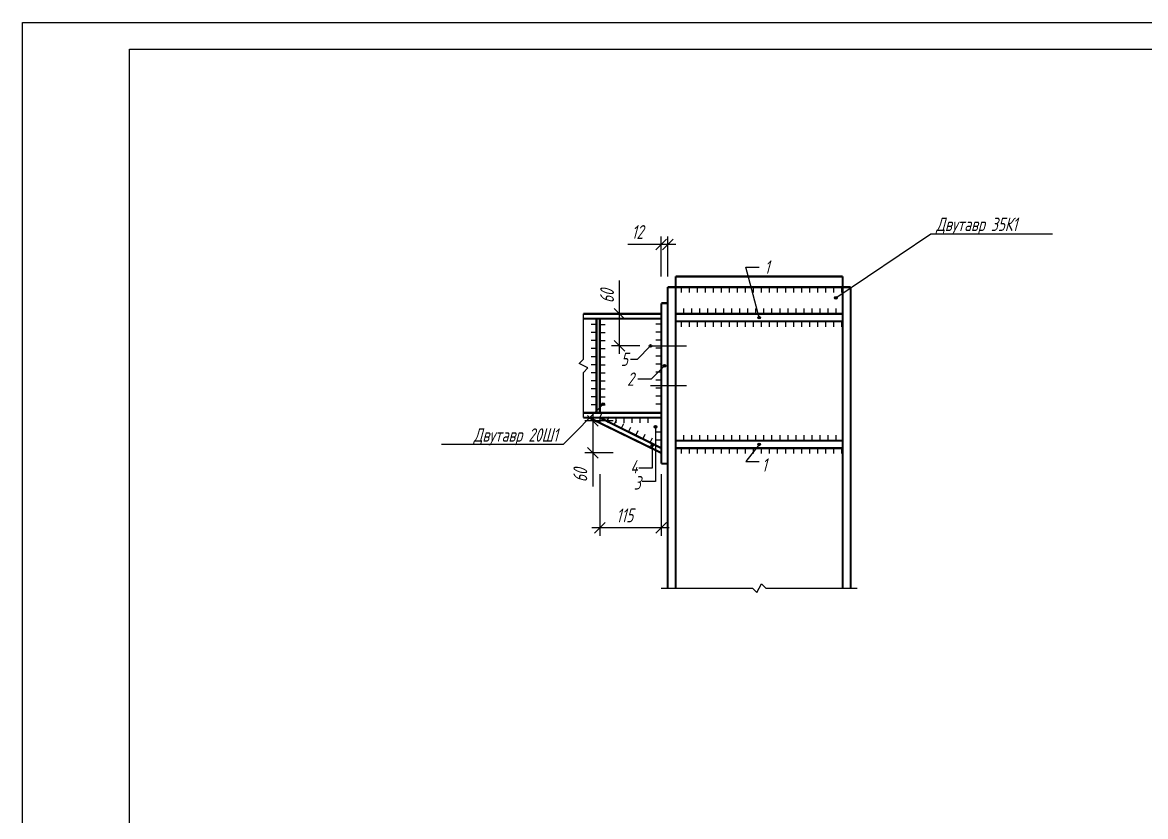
# Model space of a CAD drawing. Extents: x 0 to 420, y 0 to 297.
# Drawn here: x 0 to 210, y 148.5 to 297 of the extents above; entities that cross this region are included whole.
import ezdxf
from ezdxf.enums import TextEntityAlignment as Align

# ---------------------------------------------------------------- set-up
doc = ezdxf.new("R2010")
doc.units = 0
doc.header["$MEASUREMENT"] = 0
doc.layers.get('DEFPOINTS').update_dxf_attribs({"linetype": 'CONTINUOUS'})
for name, color, linetype in [('ВЫНОСКИ', 7, 'CONTINUOUS'), ('РАЗМЕРЫ', 7, 'CONTINUOUS'), ('УЗЕЛ', 7, 'CONTINUOUS'), ('ШТАМП_РАМКА', 7, 'CONTINUOUS')]:
    doc.layers.add(name, color=color, linetype=linetype)
doc.styles.add('SCADOFFICE', font='RomanS', dxfattribs={"width": 0.7, "oblique": 15, "height": 2.5})
doc.dimstyles.new('SCADOFFICE_DIM', dxfattribs={"dimtxt": 2.5, "dimasz": 2, "dimexe": 1.5, "dimexo": 2, "dimgap": 1, "dimtad": 1, "dimdec": 4, "dimlfac": 10, "dimdsep": 46, "dimtxsty": 'SCADOFFICE', "dimblk": 'OBLIQUE', "dimsah": 1, "dimcen": 2.5, "dimdle": 1.5, "dimclrd": 256, "dimclre": 256, "dimclrt": 256, "dimadec": 0, "dimazin": 0, "dimtfac": 1, "dimtdec": 4, "dimtmove": 2, "dimatfit": 3, "dimldrblk": 'OBLIQUE', "dimfxl": 1, "dimtolj": 1, "dimarcsym": 0})

# ---------------------------------------------------------------- blocks, each defined once
blk = doc.blocks.new('*U24')
at = {"layer": 'ВЫНОСКИ'}
for points in [[(137.52, 241.7), (137.5, 241.85), (137.52, 241.9)], [(137.5, 241.75), (137.5, 241.8), (137.5, 241.85)], [(137.5, 241.75), (137.5, 241.85), (137.52, 241.7)], [(137.54, 241.66), (137.52, 241.9), (137.54, 241.94)], [(137.52, 241.7), (137.52, 241.9), (137.54, 241.66)], [(137.57, 241.62), (137.54, 241.94), (137.57, 241.98)], [(137.54, 241.66), (137.54, 241.94), (137.57, 241.62)], [(137.61, 241.59), (137.57, 241.98), (137.61, 242.01)], [(137.57, 241.62), (137.57, 241.98), (137.61, 241.59)], [(137.65, 241.57), (137.61, 242.01), (137.65, 242.03)], [(137.61, 241.59), (137.61, 242.01), (137.65, 241.57)], [(137.7, 241.55), (137.65, 242.03), (137.7, 242.05)], [(137.65, 241.57), (137.65, 242.03), (137.7, 241.55)], [(137.7, 241.55), (137.7, 242.05), (137.75, 241.55)], [(137.75, 241.55), (137.7, 242.05), (137.75, 242.05)]]:
    blk.add_solid(points, dxfattribs=at)
at = {"layer": 'ВЫНОСКИ', "extrusion": (0, 0, -1)}
for points in [[(-137.75, 241.55), (-137.75, 242.05), (-137.8, 241.55)], [(-137.8, 241.55), (-137.75, 242.05), (-137.8, 242.05)], [(-137.8, 241.55), (-137.8, 242.05), (-137.85, 241.57)], [(-137.85, 241.57), (-137.8, 242.05), (-137.85, 242.03)], [(-137.85, 241.57), (-137.85, 242.03), (-137.89, 241.59)], [(-137.89, 241.59), (-137.85, 242.03), (-137.89, 242.01)], [(-137.89, 241.59), (-137.89, 242.01), (-137.93, 241.62)], [(-137.93, 241.62), (-137.89, 242.01), (-137.93, 241.98)], [(-137.93, 241.62), (-137.93, 241.98), (-137.96, 241.66)], [(-137.96, 241.66), (-137.93, 241.98), (-137.96, 241.94)], [(-137.96, 241.66), (-137.96, 241.94), (-137.98, 241.7)], [(-137.98, 241.7), (-137.96, 241.94), (-137.98, 241.9)], [(-137.98, 241.7), (-137.98, 241.9), (-138, 241.75)], [(-138, 241.75), (-137.98, 241.9), (-138, 241.85)], [(-138, 241.75), (-138, 241.85), (-138, 241.8)]]:
    blk.add_solid(points, dxfattribs=at)
blk = doc.blocks.new('*U25')
at = {"layer": 'ВЫНОСКИ'}
for points in [[(137.52, 218), (137.5, 218.15), (137.52, 218.2)], [(137.5, 218.05), (137.5, 218.1), (137.5, 218.15)], [(137.5, 218.05), (137.5, 218.15), (137.52, 218)], [(137.54, 217.96), (137.52, 218.2), (137.54, 218.24)], [(137.52, 218), (137.52, 218.2), (137.54, 217.96)], [(137.57, 217.92), (137.54, 218.24), (137.57, 218.28)], [(137.54, 217.96), (137.54, 218.24), (137.57, 217.92)], [(137.61, 217.89), (137.57, 218.28), (137.61, 218.31)], [(137.57, 217.92), (137.57, 218.28), (137.61, 217.89)], [(137.65, 217.87), (137.61, 218.31), (137.65, 218.33)], [(137.61, 217.89), (137.61, 218.31), (137.65, 217.87)], [(137.7, 217.85), (137.65, 218.33), (137.7, 218.35)], [(137.65, 217.87), (137.65, 218.33), (137.7, 217.85)], [(137.7, 217.85), (137.7, 218.35), (137.75, 217.85)], [(137.75, 217.85), (137.7, 218.35), (137.75, 218.35)]]:
    blk.add_solid(points, dxfattribs=at)
at = {"layer": 'ВЫНОСКИ', "extrusion": (0, 0, -1)}
for points in [[(-137.75, 217.85), (-137.75, 218.35), (-137.8, 217.85)], [(-137.8, 217.85), (-137.75, 218.35), (-137.8, 218.35)], [(-137.8, 217.85), (-137.8, 218.35), (-137.85, 217.87)], [(-137.85, 217.87), (-137.8, 218.35), (-137.85, 218.33)], [(-137.85, 217.87), (-137.85, 218.33), (-137.89, 217.89)], [(-137.89, 217.89), (-137.85, 218.33), (-137.89, 218.31)], [(-137.89, 217.89), (-137.89, 218.31), (-137.93, 217.92)], [(-137.93, 217.92), (-137.89, 218.31), (-137.93, 218.28)], [(-137.93, 217.92), (-137.93, 218.28), (-137.96, 217.96)], [(-137.96, 217.96), (-137.93, 218.28), (-137.96, 218.24)], [(-137.96, 217.96), (-137.96, 218.24), (-137.98, 218)], [(-137.98, 218), (-137.96, 218.24), (-137.98, 218.2)], [(-137.98, 218), (-137.98, 218.2), (-138, 218.05)], [(-138, 218.05), (-137.98, 218.2), (-138, 218.15)], [(-138, 218.05), (-138, 218.15), (-138, 218.1)]]:
    blk.add_solid(points, dxfattribs=at)
blk = doc.blocks.new('*U26')
at = {"layer": 'ВЫНОСКИ'}
for points in [[(151.96, 245.29), (151.92, 245.68), (151.96, 245.71)], [(152, 245.27), (151.96, 245.71), (152, 245.73)], [(151.96, 245.29), (151.96, 245.71), (152, 245.27)], [(152.05, 245.25), (152, 245.73), (152.05, 245.75)], [(152, 245.27), (152, 245.73), (152.05, 245.25)], [(152.05, 245.25), (152.05, 245.75), (152.1, 245.25)], [(152.1, 245.25), (152.05, 245.75), (152.1, 245.75)], [(151.87, 245.4), (151.85, 245.55), (151.87, 245.6)], [(151.85, 245.45), (151.85, 245.5), (151.85, 245.55)], [(151.85, 245.45), (151.85, 245.55), (151.87, 245.4)], [(151.89, 245.36), (151.87, 245.6), (151.89, 245.64)], [(151.87, 245.4), (151.87, 245.6), (151.89, 245.36)], [(151.92, 245.32), (151.89, 245.64), (151.92, 245.68)], [(151.89, 245.36), (151.89, 245.64), (151.92, 245.32)], [(151.92, 245.32), (151.92, 245.68), (151.96, 245.29)]]:
    blk.add_solid(points, dxfattribs=at)
at = {"layer": 'ВЫНОСКИ', "extrusion": (0, 0, -1)}
for points in [[(-152.1, 245.25), (-152.1, 245.75), (-152.15, 245.25)], [(-152.15, 245.25), (-152.1, 245.75), (-152.15, 245.75)], [(-152.15, 245.25), (-152.15, 245.75), (-152.2, 245.27)], [(-152.2, 245.27), (-152.15, 245.75), (-152.2, 245.73)], [(-152.2, 245.27), (-152.2, 245.73), (-152.24, 245.29)], [(-152.24, 245.29), (-152.2, 245.73), (-152.24, 245.71)], [(-152.24, 245.29), (-152.24, 245.71), (-152.28, 245.32)], [(-152.28, 245.32), (-152.24, 245.71), (-152.28, 245.68)], [(-152.28, 245.32), (-152.28, 245.68), (-152.31, 245.36)], [(-152.31, 245.36), (-152.28, 245.68), (-152.31, 245.64)], [(-152.31, 245.36), (-152.31, 245.64), (-152.33, 245.4)], [(-152.33, 245.4), (-152.31, 245.64), (-152.33, 245.6)], [(-152.33, 245.4), (-152.33, 245.6), (-152.35, 245.45)], [(-152.35, 245.45), (-152.33, 245.6), (-152.35, 245.55)], [(-152.35, 245.45), (-152.35, 245.55), (-152.35, 245.5)]]:
    blk.add_solid(points, dxfattribs=at)
blk = doc.blocks.new('*U27')
at = {"layer": 'ВЫНОСКИ'}
for points in [[(119.82, 232.7), (119.8, 232.85), (119.82, 232.9)], [(119.8, 232.75), (119.8, 232.8), (119.8, 232.85)], [(119.8, 232.75), (119.8, 232.85), (119.82, 232.7)], [(119.84, 232.66), (119.82, 232.9), (119.84, 232.94)], [(119.82, 232.7), (119.82, 232.9), (119.84, 232.66)], [(119.87, 232.62), (119.84, 232.94), (119.87, 232.98)], [(119.84, 232.66), (119.84, 232.94), (119.87, 232.62)], [(119.91, 232.59), (119.87, 232.98), (119.91, 233.01)], [(119.87, 232.62), (119.87, 232.98), (119.91, 232.59)], [(119.95, 232.57), (119.91, 233.01), (119.95, 233.03)], [(119.91, 232.59), (119.91, 233.01), (119.95, 232.57)], [(120, 232.55), (119.95, 233.03), (120, 233.05)], [(119.95, 232.57), (119.95, 233.03), (120, 232.55)], [(120, 232.55), (120, 233.05), (120.05, 232.55)], [(120.05, 232.55), (120, 233.05), (120.05, 233.05)]]:
    blk.add_solid(points, dxfattribs=at)
at = {"layer": 'ВЫНОСКИ', "extrusion": (0, 0, -1)}
for points in [[(-120.05, 232.55), (-120.05, 233.05), (-120.1, 232.55)], [(-120.1, 232.55), (-120.05, 233.05), (-120.1, 233.05)], [(-120.1, 232.55), (-120.1, 233.05), (-120.15, 232.57)], [(-120.15, 232.57), (-120.1, 233.05), (-120.15, 233.03)], [(-120.15, 232.57), (-120.15, 233.03), (-120.19, 232.59)], [(-120.19, 232.59), (-120.15, 233.03), (-120.19, 233.01)], [(-120.19, 232.59), (-120.19, 233.01), (-120.23, 232.62)], [(-120.23, 232.62), (-120.19, 233.01), (-120.23, 232.98)], [(-120.23, 232.62), (-120.23, 232.98), (-120.26, 232.66)], [(-120.26, 232.66), (-120.23, 232.98), (-120.26, 232.94)], [(-120.26, 232.66), (-120.26, 232.94), (-120.28, 232.7)], [(-120.28, 232.7), (-120.26, 232.94), (-120.28, 232.9)], [(-120.28, 232.7), (-120.28, 232.9), (-120.3, 232.75)], [(-120.3, 232.75), (-120.28, 232.9), (-120.3, 232.85)], [(-120.3, 232.75), (-120.3, 232.85), (-120.3, 232.8)]]:
    blk.add_solid(points, dxfattribs=at)
blk = doc.blocks.new('*U28')
at = {"layer": 'ВЫНОСКИ'}
for points in [[(118.12, 221.29), (118.1, 221.44), (118.12, 221.49)], [(118.1, 221.34), (118.1, 221.39), (118.1, 221.44)], [(118.1, 221.34), (118.1, 221.44), (118.12, 221.29)], [(118.14, 221.25), (118.12, 221.49), (118.14, 221.53)], [(118.12, 221.29), (118.12, 221.49), (118.14, 221.25)], [(118.17, 221.21), (118.14, 221.53), (118.17, 221.57)], [(118.14, 221.25), (118.14, 221.53), (118.17, 221.21)], [(118.21, 221.18), (118.17, 221.57), (118.21, 221.6)], [(118.17, 221.21), (118.17, 221.57), (118.21, 221.18)], [(118.25, 221.16), (118.21, 221.6), (118.25, 221.62)], [(118.21, 221.18), (118.21, 221.6), (118.25, 221.16)], [(118.3, 221.14), (118.25, 221.62), (118.3, 221.64)], [(118.25, 221.16), (118.25, 221.62), (118.3, 221.14)], [(118.3, 221.14), (118.3, 221.64), (118.35, 221.14)], [(118.35, 221.14), (118.3, 221.64), (118.35, 221.64)]]:
    blk.add_solid(points, dxfattribs=at)
at = {"layer": 'ВЫНОСКИ', "extrusion": (0, 0, -1)}
for points in [[(-118.35, 221.14), (-118.35, 221.64), (-118.4, 221.14)], [(-118.4, 221.14), (-118.35, 221.64), (-118.4, 221.64)], [(-118.4, 221.14), (-118.4, 221.64), (-118.45, 221.16)], [(-118.45, 221.16), (-118.4, 221.64), (-118.45, 221.62)], [(-118.45, 221.16), (-118.45, 221.62), (-118.49, 221.18)], [(-118.49, 221.18), (-118.45, 221.62), (-118.49, 221.6)], [(-118.49, 221.18), (-118.49, 221.6), (-118.53, 221.21)], [(-118.53, 221.21), (-118.49, 221.6), (-118.53, 221.57)], [(-118.53, 221.21), (-118.53, 221.57), (-118.56, 221.25)], [(-118.56, 221.25), (-118.53, 221.57), (-118.56, 221.53)], [(-118.56, 221.25), (-118.56, 221.53), (-118.58, 221.29)], [(-118.58, 221.29), (-118.56, 221.53), (-118.58, 221.49)], [(-118.58, 221.29), (-118.58, 221.49), (-118.6, 221.34)], [(-118.6, 221.34), (-118.58, 221.49), (-118.6, 221.44)], [(-118.6, 221.34), (-118.6, 221.44), (-118.6, 221.39)]]:
    blk.add_solid(points, dxfattribs=at)
blk = doc.blocks.new('*U29')
at = {"layer": 'ВЫНОСКИ'}
for points in [[(117.54, 217.83), (117.53, 217.97), (117.54, 218.02)], [(117.53, 217.88), (117.53, 217.93), (117.53, 217.97)], [(117.53, 217.88), (117.53, 217.97), (117.54, 217.83)], [(117.57, 217.79), (117.54, 218.02), (117.57, 218.06)], [(117.54, 217.83), (117.54, 218.02), (117.57, 217.79)], [(117.6, 217.75), (117.57, 218.06), (117.6, 218.1)], [(117.57, 217.79), (117.57, 218.06), (117.6, 217.75)], [(117.64, 217.72), (117.6, 218.1), (117.64, 218.13)], [(117.6, 217.75), (117.6, 218.1), (117.64, 217.72)], [(117.68, 217.69), (117.64, 218.13), (117.68, 218.16)], [(117.64, 217.72), (117.64, 218.13), (117.68, 217.69)], [(117.73, 217.68), (117.68, 218.16), (117.73, 218.17)], [(117.68, 217.69), (117.68, 218.16), (117.73, 217.68)], [(117.78, 217.68), (117.73, 218.17), (117.78, 218.18)], [(117.73, 217.68), (117.73, 218.17), (117.78, 217.68)]]:
    blk.add_solid(points, dxfattribs=at)
at = {"layer": 'ВЫНОСКИ', "extrusion": (0, 0, -1)}
for points in [[(-117.78, 217.68), (-117.78, 218.18), (-117.82, 217.68)], [(-117.82, 217.68), (-117.78, 218.18), (-117.82, 218.17)], [(-117.82, 217.68), (-117.82, 218.17), (-117.87, 217.69)], [(-117.87, 217.69), (-117.82, 218.17), (-117.87, 218.16)], [(-117.87, 217.69), (-117.87, 218.16), (-117.91, 217.72)], [(-117.91, 217.72), (-117.87, 218.16), (-117.91, 218.13)], [(-117.91, 217.72), (-117.91, 218.13), (-117.95, 217.75)], [(-117.95, 217.75), (-117.91, 218.13), (-117.95, 218.1)], [(-117.95, 217.75), (-117.95, 218.1), (-117.98, 217.79)], [(-117.98, 217.79), (-117.95, 218.1), (-117.98, 218.06)], [(-117.98, 217.79), (-117.98, 218.06), (-118.01, 217.83)], [(-118.01, 217.83), (-117.98, 218.06), (-118.01, 218.02)], [(-118.01, 217.83), (-118.01, 218.02), (-118.02, 217.88)], [(-118.02, 217.88), (-118.01, 218.02), (-118.02, 217.97)], [(-118.02, 217.88), (-118.02, 217.97), (-118.03, 217.93)]]:
    blk.add_solid(points, dxfattribs=at)
blk = doc.blocks.new('*U30')
at = {"layer": 'ВЫНОСКИ'}
for points in [[(117.22, 236.4), (117.2, 236.55), (117.22, 236.6)], [(117.2, 236.45), (117.2, 236.5), (117.2, 236.55)], [(117.2, 236.45), (117.2, 236.55), (117.22, 236.4)], [(117.24, 236.36), (117.22, 236.6), (117.24, 236.64)], [(117.22, 236.4), (117.22, 236.6), (117.24, 236.36)], [(117.27, 236.32), (117.24, 236.64), (117.27, 236.68)], [(117.24, 236.36), (117.24, 236.64), (117.27, 236.32)], [(117.31, 236.29), (117.27, 236.68), (117.31, 236.71)], [(117.27, 236.32), (117.27, 236.68), (117.31, 236.29)], [(117.35, 236.27), (117.31, 236.71), (117.35, 236.73)], [(117.31, 236.29), (117.31, 236.71), (117.35, 236.27)], [(117.4, 236.25), (117.35, 236.73), (117.4, 236.75)], [(117.35, 236.27), (117.35, 236.73), (117.4, 236.25)], [(117.4, 236.25), (117.4, 236.75), (117.45, 236.25)], [(117.45, 236.25), (117.4, 236.75), (117.45, 236.75)]]:
    blk.add_solid(points, dxfattribs=at)
at = {"layer": 'ВЫНОСКИ', "extrusion": (0, 0, -1)}
for points in [[(-117.45, 236.25), (-117.45, 236.75), (-117.5, 236.25)], [(-117.5, 236.25), (-117.45, 236.75), (-117.5, 236.75)], [(-117.5, 236.25), (-117.5, 236.75), (-117.55, 236.27)], [(-117.55, 236.27), (-117.5, 236.75), (-117.55, 236.73)], [(-117.55, 236.27), (-117.55, 236.73), (-117.59, 236.29)], [(-117.59, 236.29), (-117.55, 236.73), (-117.59, 236.71)], [(-117.59, 236.29), (-117.59, 236.71), (-117.63, 236.32)], [(-117.63, 236.32), (-117.59, 236.71), (-117.63, 236.68)], [(-117.63, 236.32), (-117.63, 236.68), (-117.66, 236.36)], [(-117.66, 236.36), (-117.63, 236.68), (-117.66, 236.64)], [(-117.66, 236.36), (-117.66, 236.64), (-117.68, 236.4)], [(-117.68, 236.4), (-117.66, 236.64), (-117.68, 236.6)], [(-117.68, 236.4), (-117.68, 236.6), (-117.7, 236.45)], [(-117.7, 236.45), (-117.68, 236.6), (-117.7, 236.55)], [(-117.7, 236.45), (-117.7, 236.55), (-117.7, 236.5)]]:
    blk.add_solid(points, dxfattribs=at)
blk = doc.blocks.new('_OBLIQUE')
at = {"layer": 'РАЗМЕРЫ', "color": 0, "linetype": 'ByBlock'}
blk.add_line((-0.5, -0.5), (0.5, 0.5), dxfattribs=at)
blk = doc.blocks.new('*D1')
at = {"layer": 'DEFPOINTS', "color": 0}
for p in [(111.63, 242.5), (117.45, 242.5), (117.45, 236.5)]:
    blk.add_point(p, dxfattribs=at)
at = {"layer": 'РАЗМЕРЫ'}
for p, q in [((111.63, 242.5), (111.63, 248.75)), ((111.63, 235), (111.63, 244)), ((115.45, 242.5), (110.13, 242.5)), ((115.45, 236.5), (110.13, 236.5))]:
    blk.add_line(p, q, dxfattribs=at)
at = {"layer": 'РАЗМЕРЫ', "xscale": 2, "yscale": 2, "zscale": 2}
for p, rotation in [((111.63, 242.5), 90), ((111.63, 236.5), 270)]:
    blk.add_blockref('_OBLIQUE', p, dxfattribs=dict(at, rotation=rotation))
at = {"layer": 'РАЗМЕРЫ', "style": 'SCADOFFICE', "oblique": 15, "width": 0.676148}
blk.add_text('60', height=2.5881905, rotation=90, dxfattribs=at).set_placement((110.6075, 244.523625))
blk = doc.blocks.new('*D3')
at = {"layer": 'DEFPOINTS', "color": 0}
for p in [(112.45, 222.5), (106.63, 216.5), (112.45, 216.5)]:
    blk.add_point(p, dxfattribs=at)
at = {"layer": 'РАЗМЕРЫ'}
for p, q in [((106.63, 224), (106.63, 215)), ((110.45, 222.5), (105.13, 222.5)), ((106.63, 222.5), (106.63, 210.25)), ((110.45, 216.5), (105.13, 216.5))]:
    blk.add_line(p, q, dxfattribs=at)
at = {"layer": 'РАЗМЕРЫ', "xscale": 2, "yscale": 2, "zscale": 2}
for p, rotation in [((106.63, 222.5), 90), ((106.63, 216.5), 270)]:
    blk.add_blockref('_OBLIQUE', p, dxfattribs=dict(at, rotation=rotation))
at = {"layer": 'РАЗМЕРЫ', "style": 'SCADOFFICE', "oblique": 15, "width": 0.676148}
blk.add_text('60', height=2.5881905, rotation=90, dxfattribs=at).set_placement((105.6075, 211.023625))
blk = doc.blocks.new('*D4')
at = {"layer": 'DEFPOINTS', "color": 0}
for p in [(107.95, 214.5), (119.45, 214.5), (107.95, 202.5)]:
    blk.add_point(p, dxfattribs=at)
at = {"layer": 'РАЗМЕРЫ'}
for p, q in [((107.95, 212.5), (107.95, 201)), ((119.45, 212.5), (119.45, 201)), ((120.95, 202.5), (106.45, 202.5))]:
    blk.add_line(p, q, dxfattribs=at)
at = {"layer": 'РАЗМЕРЫ', "xscale": 2, "yscale": 2, "zscale": 2}
for p in [(107.95, 202.5), (119.45, 202.5)]:
    blk.add_blockref('_OBLIQUE', p, dxfattribs=at)
at = {"layer": 'РАЗМЕРЫ', "style": 'SCADOFFICE', "oblique": 15, "width": 0.676148}
blk.add_text('115', height=2.58819, dxfattribs=at).set_placement((111.0435, 203.5225))
blk = doc.blocks.new('*D5')
at = {"layer": 'DEFPOINTS', "color": 0}
for p in [(119.45, 255.5), (119.45, 247.5), (120.65, 247.5)]:
    blk.add_point(p, dxfattribs=at)
at = {"layer": 'РАЗМЕРЫ'}
for p, q in [((119.45, 249.5), (119.45, 257)), ((120.65, 249.5), (120.65, 257)), ((120.65, 255.5), (113.2, 255.5)), ((122.15, 255.5), (117.95, 255.5))]:
    blk.add_line(p, q, dxfattribs=at)
at = {"layer": 'РАЗМЕРЫ', "xscale": 2, "yscale": 2, "zscale": 2}
for p in [(119.45, 255.5), (120.65, 255.5)]:
    blk.add_blockref('_OBLIQUE', p, dxfattribs=at)
at = {"layer": 'РАЗМЕРЫ', "style": 'SCADOFFICE', "oblique": 15, "width": 0.676148}
blk.add_text('12', height=2.58819, dxfattribs=at).set_placement((113.89575, 256.5225))
blk = doc.blocks.new('*U31')
at = {"layer": 'ВЫНОСКИ'}
for points in [[(108.37, 225.5), (108.35, 225.65), (108.37, 225.7)], [(108.35, 225.55), (108.35, 225.6), (108.35, 225.65)], [(108.35, 225.55), (108.35, 225.65), (108.37, 225.5)], [(108.39, 225.46), (108.37, 225.7), (108.39, 225.74)], [(108.37, 225.5), (108.37, 225.7), (108.39, 225.46)], [(108.42, 225.42), (108.39, 225.74), (108.42, 225.78)], [(108.39, 225.46), (108.39, 225.74), (108.42, 225.42)], [(108.46, 225.39), (108.42, 225.78), (108.46, 225.81)], [(108.42, 225.42), (108.42, 225.78), (108.46, 225.39)], [(108.5, 225.37), (108.46, 225.81), (108.5, 225.83)], [(108.46, 225.39), (108.46, 225.81), (108.5, 225.37)], [(108.55, 225.35), (108.5, 225.83), (108.55, 225.85)], [(108.5, 225.37), (108.5, 225.83), (108.55, 225.35)], [(108.55, 225.35), (108.55, 225.85), (108.6, 225.35)], [(108.6, 225.35), (108.55, 225.85), (108.6, 225.85)]]:
    blk.add_solid(points, dxfattribs=at)
at = {"layer": 'ВЫНОСКИ', "extrusion": (0, 0, -1)}
for points in [[(-108.6, 225.35), (-108.6, 225.85), (-108.65, 225.35)], [(-108.65, 225.35), (-108.6, 225.85), (-108.65, 225.85)], [(-108.65, 225.35), (-108.65, 225.85), (-108.7, 225.37)], [(-108.7, 225.37), (-108.65, 225.85), (-108.7, 225.83)], [(-108.7, 225.37), (-108.7, 225.83), (-108.74, 225.39)], [(-108.74, 225.39), (-108.7, 225.83), (-108.74, 225.81)], [(-108.74, 225.39), (-108.74, 225.81), (-108.78, 225.42)], [(-108.78, 225.42), (-108.74, 225.81), (-108.78, 225.78)], [(-108.78, 225.42), (-108.78, 225.78), (-108.81, 225.46)], [(-108.81, 225.46), (-108.78, 225.78), (-108.81, 225.74)], [(-108.81, 225.46), (-108.81, 225.74), (-108.83, 225.5)], [(-108.83, 225.5), (-108.81, 225.74), (-108.83, 225.7)], [(-108.83, 225.5), (-108.83, 225.7), (-108.85, 225.55)], [(-108.85, 225.55), (-108.83, 225.7), (-108.85, 225.65)], [(-108.85, 225.55), (-108.85, 225.65), (-108.85, 225.6)]]:
    blk.add_solid(points, dxfattribs=at)

msp = doc.modelspace()

# ---------------------------------------------------------------- linework, layer by layer
at = {"layer": 'ВЫНОСКИ', "linetype": 'Continuous'}
for p, q in [((152.1, 245.5), (169.85, 257.5)), ((169.85, 257.5), (192.6, 257.5)), ((137.75, 241.8), (135.25, 251.25)), ((135.25, 251.25), (137.75, 251.25)), ((117.45, 236.5), (114.95, 234)), ((114.95, 234), (113.7, 234)), ((120.05, 232.8), (117.55, 230.3)), ((117.55, 230.3), (115.05, 230.3)), ((108.6, 225.6), (101.1, 218.1)), ((118.35, 221.39), (118.35, 211.15)), ((101.1, 218.1), (78.35, 218.1)), ((117.775, 217.925), (117.775, 213.65)), ((137.75, 218.1), (135.25, 214.9)), ((135.25, 214.9), (137.75, 214.9)), ((117.775, 213.65), (115.275, 213.65)), ((118.35, 211.15), (115.85, 211.15))]:
    msp.add_line(p, q, dxfattribs=at)
for centre in [(152.1, 245.5), (137.75, 241.8), (117.45, 236.5), (120.05, 232.8), (108.6, 225.6), (118.35, 221.39), (117.775, 217.925), (137.75, 218.1)]:
    msp.add_circle(centre, 0.25, dxfattribs=at)
at = {"layer": 'УЗЕЛ', "linetype": 'Continuous'}
for p, q in [((123.15, 247.5), (123.15, 246.5)), ((124.65, 247.5), (124.65, 246.5)), ((126.15, 247.5), (126.15, 246.5)), ((127.65, 247.5), (127.65, 246.5)), ((129.15, 247.5), (129.15, 246.5)), ((130.65, 247.5), (130.65, 246.5)), ((132.15, 247.5), (132.15, 246.5)), ((133.65, 247.5), (133.65, 246.5)), ((135.15, 247.5), (135.15, 246.5)), ((136.65, 247.5), (136.65, 246.5)), ((138.15, 247.5), (138.15, 246.5)), ((139.65, 247.5), (139.65, 246.5)), ((141.15, 247.5), (141.15, 246.5)), ((142.65, 247.5), (142.65, 246.5)), ((144.15, 247.5), (144.15, 246.5)), ((145.65, 247.5), (145.65, 246.5)), ((147.15, 247.5), (147.15, 246.5)), ((148.65, 247.5), (148.65, 246.5)), ((150.15, 247.5), (150.15, 246.5)), ((151.65, 247.5), (151.65, 246.5)), ((153.15, 247.5), (153.15, 246.5)), ((104.9, 234.05), (104.9, 242.5)), ((122.15, 242.5), (122.15, 243.5)), ((123.65, 242.5), (123.65, 243.5)), ((125.15, 242.5), (125.15, 243.5)), ((126.65, 242.5), (126.65, 243.5)), ((128.15, 242.5), (128.15, 243.5)), ((129.65, 242.5), (129.65, 243.5)), ((131.15, 242.5), (131.15, 243.5)), ((132.65, 242.5), (132.65, 243.5)), ((134.15, 242.5), (134.15, 243.5)), ((135.65, 242.5), (135.65, 243.5)), ((137.15, 242.5), (137.15, 243.5)), ((138.65, 242.5), (138.65, 243.5)), ((140.15, 242.5), (140.15, 243.5)), ((141.65, 242.5), (141.65, 243.5)), ((143.15, 242.5), (143.15, 243.5)), ((144.65, 242.5), (144.65, 243.5)), ((146.15, 242.5), (146.15, 243.5)), ((147.65, 242.5), (147.65, 243.5)), ((149.15, 242.5), (149.15, 243.5)), ((150.65, 242.5), (150.65, 243.5)), ((152.15, 242.5), (152.15, 243.5)), ((107.35, 240.5), (106.35, 240.5)), ((107.95, 240.5), (108.95, 240.5)), ((119.45, 240.6), (118.45, 240.6)), ((123.15, 241.1), (123.15, 240.1)), ((124.65, 241.1), (124.65, 240.1)), ((126.15, 241.1), (126.15, 240.1)), ((127.65, 241.1), (127.65, 240.1)), ((129.15, 241.1), (129.15, 240.1)), ((130.65, 241.1), (130.65, 240.1)), ((132.15, 241.1), (132.15, 240.1)), ((133.65, 241.1), (133.65, 240.1)), ((135.15, 241.1), (135.15, 240.1)), ((136.65, 241.1), (136.65, 240.1)), ((138.15, 241.1), (138.15, 240.1)), ((139.65, 241.1), (139.65, 240.1)), ((141.15, 241.1), (141.15, 240.1)), ((142.65, 241.1), (142.65, 240.1)), ((144.15, 241.1), (144.15, 240.1)), ((145.65, 241.1), (145.65, 240.1)), ((147.15, 241.1), (147.15, 240.1)), ((148.65, 241.1), (148.65, 240.1)), ((150.15, 241.1), (150.15, 240.1)), ((151.65, 241.1), (151.65, 240.1)), ((153.15, 241.1), (153.15, 240.1)), ((107.35, 239), (106.35, 239)), ((107.35, 237.5), (106.35, 237.5)), ((107.95, 239), (108.95, 239)), ((107.95, 237.5), (108.95, 237.5)), ((119.45, 239.1), (118.45, 239.1)), ((119.45, 237.6), (118.45, 237.6)), ((107.35, 236), (106.35, 236)), ((107.95, 236), (108.95, 236)), ((117.45, 236.5), (124.15, 236.5)), ((119.45, 236.1), (118.45, 236.1)), ((104.066667, 233.216667), (104.9, 234.05)), ((105.733333, 232.383333), (104.066667, 233.216667)), ((107.35, 234.5), (106.35, 234.5)), ((107.95, 234.5), (108.95, 234.5)), ((119.45, 234.6), (118.45, 234.6)), ((104.9, 231.55), (105.733333, 232.383333)), ((104.9, 223.1), (104.9, 231.55)), ((107.35, 233), (106.35, 233)), ((107.35, 231.5), (106.35, 231.5)), ((107.95, 233), (108.95, 233)), ((107.95, 231.5), (108.95, 231.5)), ((119.45, 233.1), (118.45, 233.1)), ((119.45, 231.6), (118.45, 231.6)), ((107.35, 230), (106.35, 230)), ((107.95, 230), (108.95, 230)), ((117.45, 229.1), (124.15, 229.1)), ((119.45, 230.1), (118.45, 230.1)), ((107.35, 228.5), (106.35, 228.5)), ((107.35, 227), (106.35, 227)), ((107.95, 228.5), (108.95, 228.5)), ((107.95, 227), (108.95, 227)), ((119.45, 228.6), (118.45, 228.6)), ((119.45, 227.1), (118.45, 227.1)), ((107.35, 225.5), (106.35, 225.5)), ((107.95, 225.5), (108.95, 225.5)), ((119.45, 225.6), (118.45, 225.6)), ((107.95, 223.1), (108.394094, 223.99598)), ((107.95, 223.1), (107.95, 222.1)), ((109.29397, 222.433858), (109.738064, 223.329838)), ((109.45, 223.1), (109.45, 222.1)), ((110.63794, 221.767717), (111.082034, 222.663697)), ((110.95, 223.1), (110.95, 222.1)), ((112.45, 223.1), (112.45, 222.1)), ((113.95, 223.1), (113.95, 222.1)), ((115.45, 223.1), (115.45, 222.1)), ((116.95, 223.1), (116.95, 222.1)), ((111.98191, 221.101575), (112.426004, 221.997555)), ((113.32588, 220.435433), (113.769974, 221.331413)), ((114.66985, 219.769292), (115.113944, 220.665272)), ((116.01382, 219.10315), (116.457914, 219.99913)), ((117.35779, 218.437008), (117.801884, 219.332988)), ((119.45, 220.4), (118.45, 220.4)), ((119.45, 218.9), (118.45, 218.9)), ((122.15, 218.8), (122.15, 219.8)), ((123.65, 218.8), (123.65, 219.8)), ((125.15, 218.8), (125.15, 219.8)), ((126.65, 218.8), (126.65, 219.8)), ((128.15, 218.8), (128.15, 219.8)), ((129.65, 218.8), (129.65, 219.8)), ((131.15, 218.8), (131.15, 219.8)), ((132.65, 218.8), (132.65, 219.8)), ((134.15, 218.8), (134.15, 219.8)), ((135.65, 218.8), (135.65, 219.8)), ((137.15, 218.8), (137.15, 219.8)), ((138.65, 218.8), (138.65, 219.8)), ((140.15, 218.8), (140.15, 219.8)), ((141.65, 218.8), (141.65, 219.8)), ((143.15, 218.8), (143.15, 219.8)), ((144.65, 218.8), (144.65, 219.8)), ((146.15, 218.8), (146.15, 219.8)), ((147.65, 218.8), (147.65, 219.8)), ((149.15, 218.8), (149.15, 219.8)), ((150.65, 218.8), (150.65, 219.8)), ((152.15, 218.8), (152.15, 219.8)), ((123.15, 217.4), (123.15, 216.4)), ((124.65, 217.4), (124.65, 216.4)), ((126.15, 217.4), (126.15, 216.4)), ((127.65, 217.4), (127.65, 216.4)), ((129.15, 217.4), (129.15, 216.4)), ((130.65, 217.4), (130.65, 216.4)), ((132.15, 217.4), (132.15, 216.4)), ((133.65, 217.4), (133.65, 216.4)), ((135.15, 217.4), (135.15, 216.4)), ((136.65, 217.4), (136.65, 216.4)), ((138.15, 217.4), (138.15, 216.4)), ((139.65, 217.4), (139.65, 216.4)), ((141.15, 217.4), (141.15, 216.4)), ((142.65, 217.4), (142.65, 216.4)), ((144.15, 217.4), (144.15, 216.4)), ((145.65, 217.4), (145.65, 216.4)), ((147.15, 217.4), (147.15, 216.4)), ((148.65, 217.4), (148.65, 216.4)), ((150.15, 217.4), (150.15, 216.4)), ((151.65, 217.4), (151.65, 216.4)), ((153.15, 217.4), (153.15, 216.4)), ((119.4, 191.2), (136.5, 191.2)), ((136.5, 191.2), (137.333333, 190.366667)), ((137.333333, 190.366667), (138.166667, 192.033333)), ((138.166667, 192.033333), (139, 191.2)), ((139, 191.2), (156.1, 191.2))]:
    msp.add_line(p, q, dxfattribs=at)
at = {"layer": 'УЗЕЛ', "linetype": 'Continuous', "const_width": 0.4}
for points in [[(122.15, 249.5), (153.35, 249.5)], [(122.15, 247.5), (122.15, 249.5)], [(153.35, 249.5), (153.35, 247.5)], [(120.65, 191.2), (120.65, 247.5)], [(120.65, 247.5), (154.85, 247.5)], [(122.15, 191.2), (122.15, 247.5)], [(153.35, 247.5), (122.15, 247.5)], [(153.35, 191.2), (153.35, 247.5)], [(154.85, 191.2), (154.85, 247.5)], [(119.45, 244.5), (120.65, 244.5)], [(119.45, 214.5), (119.45, 244.5)], [(120.65, 244.5), (120.65, 214.5)], [(104.9, 242.5), (119.45, 242.5)], [(104.9, 241.6), (119.45, 241.6)], [(107.35, 241.6), (107.35, 224)], [(107.95, 241.6), (107.95, 224)], [(122.15, 242.5), (153.35, 242.5)], [(122.15, 241.1), (153.35, 241.1)], [(104.9, 224), (119.45, 224)], [(104.9, 223.1), (119.45, 223.1)], [(119.45, 216.5), (105.923404, 223.1)], [(119.45, 217.4), (107.95, 223.1)], [(122.15, 218.8), (153.35, 218.8)], [(122.15, 217.4), (153.35, 217.4)], [(120.65, 214.5), (119.45, 214.5)]]:
    msp.add_lwpolyline(points, dxfattribs=at)
at = {"layer": 'ШТАМП_РАМКА', "linetype": 'Continuous'}
for p, q in [((0, 297), (420, 297)), ((0, 0), (0, 297)), ((20, 292), (415, 292)), ((20, 5), (20, 292))]:
    msp.add_line(p, q, dxfattribs=at)

# ---------------------------------------------------------------- block references
at = {"layer": 'ВЫНОСКИ'}
for name in ['*U26', '*U24', '*U30', '*U27', '*U31', '*U28', '*U29', '*U25']:
    msp.add_blockref(name, (0, 0), dxfattribs=at)

# ---------------------------------------------------------------- texts
at = {"layer": 'ВЫНОСКИ', "style": 'SCADOFFICE', "oblique": 15, "width": 0.7}
for s, p in [('Двутавр 35К1', (170.85, 258)), ('1', (138.75, 250)), ('1', (138.25, 213))]:
    msp.add_text(s, height=2.5, dxfattribs=at).set_placement(p)
for s, p in [('5', (113.2, 232.75)), ('2', (114.3, 229.05)), ('Двутавр 20Ш1', (100.1, 218.6)), ('4', (115.025, 212.65)), ('3', (115.6, 209.65))]:
    msp.add_text(s, height=2.5, dxfattribs=at).set_placement(p, align=Align.RIGHT)

# ---------------------------------------------------------------- dimensions: what is measured, and where the dimension line sits
at = {"layer": 'РАЗМЕРЫ'}
dim = msp.add_linear_dim(base=(119.45, 255.5), p1=(120.65, 247.5), p2=(119.45, 247.5), dimstyle='SCADOFFICE_DIM', dxfattribs=at)
dim.commit()
dim.dimension.update_dxf_attribs({"geometry": '*D5', "text_midpoint": (115.7, 255.5), "dimtype": 160})
for base, p1, p2, picture, middle in [((111.63, 242.5), (117.45, 236.5), (117.45, 242.5), '*D1', (111.63, 246.25)), ((106.63, 216.5), (112.45, 222.5), (112.45, 216.5), '*D3', (106.63, 212.75))]:
    dim = msp.add_linear_dim(base=base, p1=p1, p2=p2, angle=90, dimstyle='SCADOFFICE_DIM', dxfattribs=at)
    dim.commit()
    dim.dimension.update_dxf_attribs({"geometry": picture, "text_midpoint": middle, "dimtype": 160})
dim = msp.add_linear_dim(base=(107.95, 202.5), p1=(119.45, 214.5), p2=(107.95, 214.5), dimstyle='SCADOFFICE_DIM', dxfattribs=at)
dim.commit()
dim.dimension.update_dxf_attribs({"geometry": '*D4', "text_midpoint": (113.7, 202.5)})

doc.saveas('drawing.dxf')
